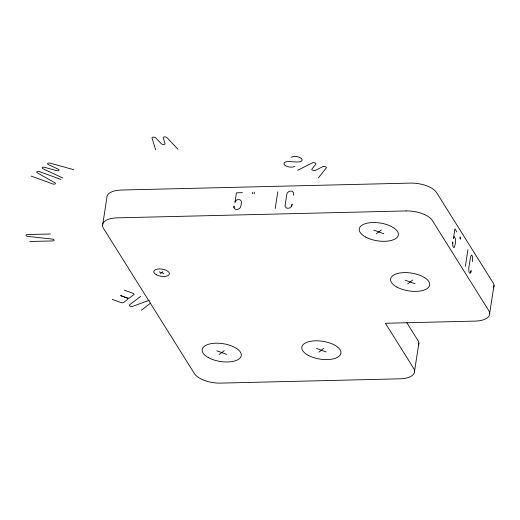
<?xml version="1.0" encoding="UTF-8"?>
<svg xmlns="http://www.w3.org/2000/svg" width="520" height="520" viewBox="0 0 520 520"><rect width="100%" height="100%" fill="white"/><g stroke="black" fill="none" stroke-linecap="round" stroke-linejoin="round"><path stroke-width="0.78" d="M233.981 207.76L234.019 206.056C233.259 208.182 235.43 209.937 237.452 209.397C241.391 209.06 241.306 204.094 241.358 201.156C240.143 198.439 235.222 199.322 234.969 202.339L236.444 192.797L242.424 192.654M452.575 243.698L452.771 241.878L452.822 245.947L453.486 247.306L454.24 247.533C455.234 244.27 456.762 239.59 454.291 236.613L453.459 238.355L454.942 228.819L456.82 231.822M102.538 225.739L106.847 197.912A21.086 9.607 8.8 0 1 121.446 190.028L410.423 183.099A21.086 9.607 8.8 0 1 436.618 192.641L493.058 282.776A21.086 9.607 8.8 0 1 493.519 287.853M252.519 193.823L252.772 192.179M254.092 193.785L254.345 192.147M275.197 208.514L277.778 191.828M293.481 195.273L293.625 192.81L292.292 191.341A5.538 4.583 -32.1 0 0 289.048 191.419L287.248 192.966L286.839 194.071L285.07 205.504L285.136 206.589L286.481 208.026A5.538 4.583 -32.1 0 0 289.718 207.948L291.519 206.44L292.084 204.295L291.519 206.44M414.57 370.929L418.88 343.103M459.843 238.42L460.103 236.782M460.337 239.213L460.597 237.569M465.361 266.298L467.942 249.613M472.472 261.638L472.524 256.757A5.538 1.807 88.6 0 0 471.504 255.125L470.529 256.828L468.76 268.262L468.929 271.733A5.538 1.807 88.6 0 0 469.95 273.358L470.672 272.675L471.075 270.66L470.672 272.675M489.691 313.216L494 285.389M318.442 177.866L326.261 167.928A2.002 0.91 8.8 0 0 325.299 166.699A2.002 0.91 8.8 0 0 322.79 166.66L315.406 170.365A2.002 0.91 8.8 0 1 312.897 170.326A2.002 0.91 8.8 0 1 311.928 169.104L315.842 164.131A2.002 0.91 8.8 0 0 314.873 162.91A2.002 0.91 8.8 0 0 312.364 162.87L297.603 170.281M160.388 273.631L162.799 271.778M140.654 296.348L129.487 304.928A1.982 0.903 8.8 0 0 130.117 306.156A1.982 0.903 8.8 0 0 132.672 306.345L149.305 300.255M141.316 310.258L150.625 303.108M219.161 354.556L224.283 350.623M376.233 233.883L381.355 229.951M318.806 352.17L323.928 348.231M407.589 283.959L412.711 280.026M50.382 234L27.339 234.553A1.982 0.903 8.8 0 0 26.026 235.417A1.982 0.903 8.8 0 0 28.009 236.411L52.15 239.077A1.976 0.903 8.8 0 1 54.165 240.071A1.976 0.903 8.8 0 1 52.825 240.936L29.783 241.488M73.671 169.669L50.2 163.176A2.002 0.91 8.8 0 0 47.814 163.332A2.002 0.91 8.8 0 0 48.393 164.567L58.318 169.208A2.002 0.91 8.8 0 1 58.89 170.443A2.002 0.91 8.8 0 1 56.505 170.599L44.772 167.349A2.002 0.91 8.8 0 0 42.386 167.505A2.002 0.91 8.8 0 0 42.959 168.74L62.803 178.016M373.88 230.126L383.708 233.701M405.236 280.209L415.064 283.784M60.964 179.446L39.546 171.645A1.982 0.903 8.8 0 0 37.063 171.633A1.982 0.903 8.8 0 0 37.316 172.848L54.821 182.708A1.976 0.903 8.8 0 1 55.1 183.937A1.976 0.903 8.8 0 1 52.591 183.911L31.168 176.111M159.276 271.863L163.91 273.546M316.459 348.413L326.281 351.988M124.352 290.134L133.035 293.293A1.976 0.903 8.8 0 1 133.868 294.619L129.662 297.856A1.976 0.903 8.8 0 1 127.017 297.914L120.634 295.614L126.978 297.947A1.976 0.903 8.8 0 1 127.809 299.273L123.604 302.503A1.976 0.903 8.8 0 1 120.965 302.569L112.281 299.409M216.808 350.799L226.636 354.38M178.029 149.26L166.959 137.644A2.002 0.91 8.8 0 0 164.593 136.883A2.002 0.91 8.8 0 0 163.222 137.728L165.022 143.631A2.002 0.91 8.8 0 1 163.651 144.476A2.002 0.91 8.8 0 1 161.285 143.722L155.753 137.91A2.002 0.91 8.8 0 0 153.381 137.156A2.002 0.91 8.8 0 0 152.016 138.001L155.61 149.799M406.816 322.738L417.937 340.49A21.086 9.607 8.8 0 1 418.399 345.566M294.944 166.238A5.896 2.684 8.8 0 1 284.908 165.269A5.896 2.684 8.8 0 1 289.257 161.59L296.842 161.993A5.896 2.684 8.8 0 0 301.19 158.321A5.896 2.684 8.8 0 0 291.161 157.345M406.113 210.931L117.143 217.854A21.086 9.607 8.8 0 0 103.48 228.352L194.409 373.575A21.086 9.607 8.8 0 0 220.603 383.116L399.971 378.813A21.086 9.607 8.8 0 0 413.628 368.322L385.411 323.252L475.091 321.1A21.086 9.607 8.8 0 0 488.748 310.609L432.315 220.467A21.086 9.607 8.8 0 0 406.113 210.931M156.299 274.736A7.91 3.601 8.8 0 0 169.24 274.423A7.91 3.601 8.8 0 0 159.244 268.944A7.91 3.601 8.8 0 0 156.299 274.736M308.126 355.284A19.773 9.009 8.8 0 0 340.49 354.51A19.773 9.009 8.8 0 0 315.49 340.808A19.773 9.009 8.8 0 0 308.126 355.284M365.553 236.997A19.773 9.009 8.8 0 0 397.917 236.223A19.773 9.009 8.8 0 0 372.918 222.528A19.773 9.009 8.8 0 0 365.553 236.997M396.91 287.079A19.773 9.009 8.8 0 0 429.267 286.299A19.773 9.009 8.8 0 0 404.268 272.603A19.773 9.009 8.8 0 0 396.91 287.079M208.481 357.669A19.773 9.009 8.8 0 0 240.844 356.896A19.773 9.009 8.8 0 0 215.846 343.2A19.773 9.009 8.8 0 0 208.481 357.669"/></g></svg>
